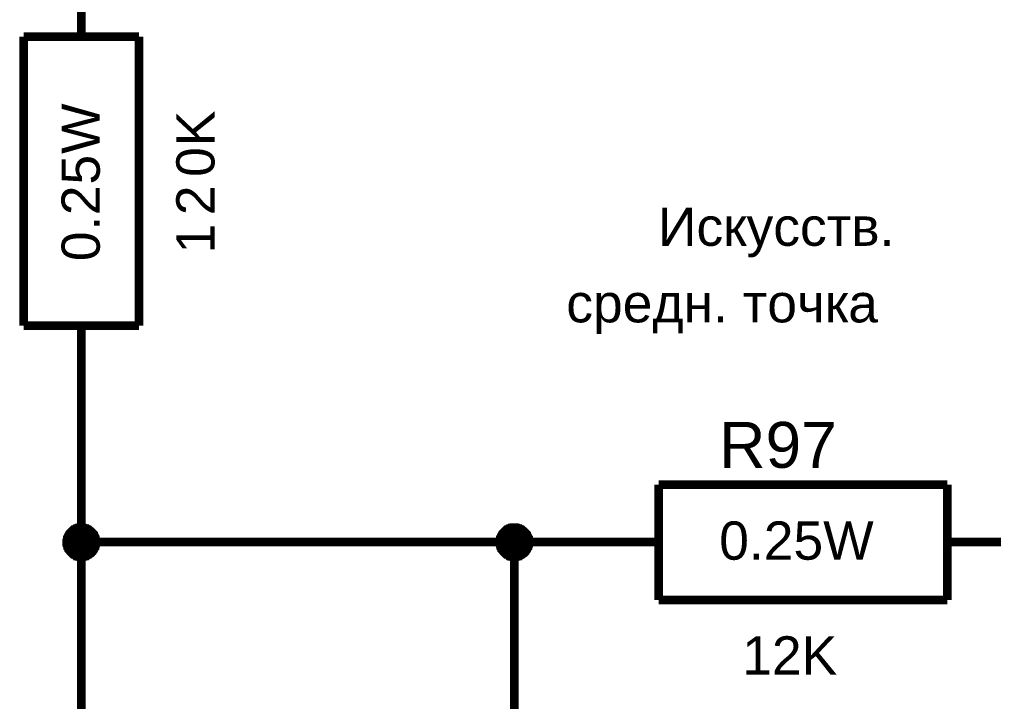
# Model space of a CAD drawing. Header units: millimetres. Extents: x -2024 to 917, y -725 to 13.
# Drawn here: x 332.5 to 366.23, y -271.8 to -248.2 of the extents above; entities that cross this region are included whole.
import ezdxf

# ---------------------------------------------------------------- set-up
doc = ezdxf.new("R2010")
doc.units = ezdxf.units.MM
doc.layers.add('Sheet', color=255, linetype='Continuous')
doc.styles.get("Standard").update_dxf_attribs({"font": 'arial.ttf'})

msp = doc.modelspace()

# ---------------------------------------------------------------- linework, layer by layer
at = {"layer": 'Sheet'}
for points, const_width in [([(334.637, -248.796), (334.637, -246.295)], 0.3), ([(332.651, -248.796), (336.639, -248.796)], 0.3), ([(332.651, -258.797), (332.651, -248.796)], 0.3), ([(336.639, -258.797), (336.639, -248.796)], 0.3), ([(332.651, -258.797), (336.639, -258.797)], 0.3), ([(334.637, -258.797), (334.637, -261.298)], 0.3), ([(334.637, -271.283), (334.637, -266.282), (334.637, -261.298)], 0.3), ([(354.63, -264.295), (354.63, -268.285)], 0.3), ([(354.63, -264.295), (364.627, -264.295)], 0.3), ([(364.627, -264.295), (364.627, -268.285)], 0.3), ([(334.14, -266.282), (334.14, -266.265), (334.14, -266.232), (334.14, -266.216), (334.157, -266.182), (334.157, -266.166), (334.157, -266.133), (334.173, -266.116), (334.173, -266.1), (334.19, -266.066), (334.206, -266.05), (334.206, -266.033), (334.223, -266), (334.24, -265.984), (334.256, -265.967), (334.273, -265.951), (334.289, -265.934), (334.306, -265.917), (334.322, -265.901), (334.339, -265.884), (334.355, -265.868), (334.372, -265.851), (334.405, -265.851), (334.422, -265.835), (334.438, -265.818), (334.471, -265.818), (334.488, -265.802), (334.504, -265.802), (334.537, -265.802), (334.554, -265.785), (334.587, -265.785), (334.604, -265.785), (334.637, -265.785)], 0.3), ([(334.14, -266.282), (334.14, -266.265), (334.14, -266.232), (334.14, -266.216), (334.157, -266.182), (334.157, -266.166), (334.157, -266.133), (334.173, -266.116), (334.173, -266.1), (334.19, -266.066), (334.206, -266.05), (334.206, -266.033), (334.223, -266), (334.24, -265.984), (334.256, -265.967), (334.273, -265.951), (334.289, -265.934), (334.306, -265.917), (334.322, -265.901), (334.339, -265.884), (334.355, -265.868), (334.372, -265.851), (334.405, -265.851), (334.422, -265.835), (334.438, -265.818), (334.471, -265.818), (334.488, -265.802), (334.504, -265.802), (334.537, -265.802), (334.554, -265.785), (334.587, -265.785), (334.604, -265.785), (334.637, -265.785)], 0.3), ([(334.14, -266.282), (334.14, -266.265), (334.14, -266.232), (334.14, -266.216), (334.157, -266.182), (334.157, -266.166), (334.157, -266.133), (334.173, -266.116), (334.173, -266.1), (334.19, -266.066), (334.206, -266.05), (334.206, -266.033), (334.223, -266), (334.24, -265.984), (334.256, -265.967), (334.273, -265.951), (334.289, -265.934), (334.306, -265.917), (334.322, -265.901), (334.339, -265.884), (334.355, -265.868), (334.372, -265.851), (334.405, -265.851), (334.422, -265.835), (334.438, -265.818), (334.471, -265.818), (334.488, -265.802), (334.504, -265.802), (334.537, -265.802), (334.554, -265.785), (334.587, -265.785), (334.604, -265.785), (334.637, -265.785)], 0.3), ([(334.14, -266.282), (334.14, -266.265), (334.14, -266.232), (334.14, -266.216), (334.157, -266.182), (334.157, -266.166), (334.157, -266.133), (334.173, -266.116), (334.173, -266.1), (334.19, -266.066), (334.206, -266.05), (334.206, -266.033), (334.223, -266), (334.24, -265.984), (334.256, -265.967), (334.273, -265.951), (334.289, -265.934), (334.306, -265.917), (334.322, -265.901), (334.339, -265.884), (334.355, -265.868), (334.372, -265.851), (334.405, -265.851), (334.422, -265.835), (334.438, -265.818), (334.471, -265.818), (334.488, -265.802), (334.504, -265.802), (334.537, -265.802), (334.554, -265.785), (334.587, -265.785), (334.604, -265.785), (334.637, -265.785)], 0.3), ([(334.14, -266.282), (334.14, -266.265), (334.14, -266.232), (334.14, -266.216), (334.157, -266.182), (334.157, -266.166), (334.157, -266.133), (334.173, -266.116), (334.173, -266.1), (334.19, -266.066), (334.206, -266.05), (334.206, -266.033), (334.223, -266), (334.24, -265.984), (334.256, -265.967), (334.273, -265.951), (334.289, -265.934), (334.306, -265.917), (334.322, -265.901), (334.339, -265.884), (334.355, -265.868), (334.372, -265.851), (334.405, -265.851), (334.422, -265.835), (334.438, -265.818), (334.471, -265.818), (334.488, -265.802), (334.504, -265.802), (334.537, -265.802), (334.554, -265.785), (334.587, -265.785), (334.604, -265.785), (334.637, -265.785)], 0.0991), ([(334.14, -266.282), (334.14, -266.265), (334.14, -266.232), (334.14, -266.216), (334.157, -266.182), (334.157, -266.166), (334.157, -266.133), (334.173, -266.116), (334.173, -266.1), (334.19, -266.066), (334.206, -266.05), (334.206, -266.033), (334.223, -266), (334.24, -265.984), (334.256, -265.967), (334.273, -265.951), (334.289, -265.934), (334.306, -265.917), (334.322, -265.901), (334.339, -265.884), (334.355, -265.868), (334.372, -265.851), (334.405, -265.851), (334.422, -265.835), (334.438, -265.818), (334.471, -265.818), (334.488, -265.802), (334.504, -265.802), (334.537, -265.802), (334.554, -265.785), (334.587, -265.785), (334.604, -265.785), (334.637, -265.785)], 0.0991), ([(334.14, -266.282), (334.14, -266.265), (334.14, -266.232), (334.14, -266.216), (334.157, -266.182), (334.157, -266.166), (334.157, -266.133), (334.173, -266.116), (334.173, -266.1), (334.19, -266.066), (334.206, -266.05), (334.206, -266.033), (334.223, -266), (334.24, -265.984), (334.256, -265.967), (334.273, -265.951), (334.289, -265.934), (334.306, -265.917), (334.322, -265.901), (334.339, -265.884), (334.355, -265.868), (334.372, -265.851), (334.405, -265.851), (334.422, -265.835), (334.438, -265.818), (334.471, -265.818), (334.488, -265.802), (334.504, -265.802), (334.537, -265.802), (334.554, -265.785), (334.587, -265.785), (334.604, -265.785), (334.637, -265.785)], 0.0991), ([(334.14, -266.282), (334.14, -266.265), (334.14, -266.232), (334.14, -266.216), (334.157, -266.182), (334.157, -266.166), (334.157, -266.133), (334.173, -266.116), (334.173, -266.1), (334.19, -266.066), (334.206, -266.05), (334.206, -266.033), (334.223, -266), (334.24, -265.984), (334.256, -265.967), (334.273, -265.951), (334.289, -265.934), (334.306, -265.917), (334.322, -265.901), (334.339, -265.884), (334.355, -265.868), (334.372, -265.851), (334.405, -265.851), (334.422, -265.835), (334.438, -265.818), (334.471, -265.818), (334.488, -265.802), (334.504, -265.802), (334.537, -265.802), (334.554, -265.785), (334.587, -265.785), (334.604, -265.785), (334.637, -265.785)], 0.0991), ([(334.637, -265.785), (334.637, -265.785)], 0.3), ([(334.637, -265.785), (334.67, -265.785), (334.686, -265.785), (334.72, -265.785), (334.736, -265.802), (334.769, -265.802), (334.786, -265.802), (334.819, -265.818), (334.835, -265.818), (334.852, -265.835), (334.885, -265.851), (334.902, -265.851), (334.918, -265.868), (334.935, -265.884), (334.968, -265.901), (334.984, -265.917), (335.001, -265.934), (335.017, -265.951), (335.034, -265.967), (335.051, -265.984), (335.067, -266), (335.067, -266.033), (335.084, -266.05), (335.1, -266.066), (335.117, -266.1), (335.117, -266.116), (335.133, -266.133), (335.133, -266.166), (335.133, -266.182), (335.15, -266.216), (335.15, -266.232), (335.15, -266.265), (335.15, -266.282)], 0.3), ([(334.637, -265.785), (334.637, -265.785)], 0.3), ([(334.637, -265.785), (334.67, -265.785), (334.686, -265.785), (334.72, -265.785), (334.736, -265.802), (334.769, -265.802), (334.786, -265.802), (334.819, -265.818), (334.835, -265.818), (334.852, -265.835), (334.885, -265.851), (334.902, -265.851), (334.918, -265.868), (334.935, -265.884), (334.968, -265.901), (334.984, -265.917), (335.001, -265.934), (335.017, -265.951), (335.034, -265.967), (335.051, -265.984), (335.067, -266), (335.067, -266.033), (335.084, -266.05), (335.1, -266.066), (335.117, -266.1), (335.117, -266.116), (335.133, -266.133), (335.133, -266.166), (335.133, -266.182), (335.15, -266.216), (335.15, -266.232), (335.15, -266.265), (335.15, -266.282)], 0.3), ([(334.637, -265.785), (334.637, -265.785)], 0.3), ([(334.637, -265.785), (334.67, -265.785), (334.686, -265.785), (334.72, -265.785), (334.736, -265.802), (334.769, -265.802), (334.786, -265.802), (334.819, -265.818), (334.835, -265.818), (334.852, -265.835), (334.885, -265.851), (334.902, -265.851), (334.918, -265.868), (334.935, -265.884), (334.968, -265.901), (334.984, -265.917), (335.001, -265.934), (335.017, -265.951), (335.034, -265.967), (335.051, -265.984), (335.067, -266), (335.067, -266.033), (335.084, -266.05), (335.1, -266.066), (335.117, -266.1), (335.117, -266.116), (335.133, -266.133), (335.133, -266.166), (335.133, -266.182), (335.15, -266.216), (335.15, -266.232), (335.15, -266.265), (335.15, -266.282)], 0.3), ([(334.637, -265.785), (334.637, -265.785)], 0.3), ([(334.637, -265.785), (334.67, -265.785), (334.686, -265.785), (334.72, -265.785), (334.736, -265.802), (334.769, -265.802), (334.786, -265.802), (334.819, -265.818), (334.835, -265.818), (334.852, -265.835), (334.885, -265.851), (334.902, -265.851), (334.918, -265.868), (334.935, -265.884), (334.968, -265.901), (334.984, -265.917), (335.001, -265.934), (335.017, -265.951), (335.034, -265.967), (335.051, -265.984), (335.067, -266), (335.067, -266.033), (335.084, -266.05), (335.1, -266.066), (335.117, -266.1), (335.117, -266.116), (335.133, -266.133), (335.133, -266.166), (335.133, -266.182), (335.15, -266.216), (335.15, -266.232), (335.15, -266.265), (335.15, -266.282)], 0.3), ([(334.637, -265.785), (334.637, -265.785)], 0.0991), ([(334.637, -265.785), (334.67, -265.785), (334.686, -265.785), (334.72, -265.785), (334.736, -265.802), (334.769, -265.802), (334.786, -265.802), (334.819, -265.818), (334.835, -265.818), (334.852, -265.835), (334.885, -265.851), (334.902, -265.851), (334.918, -265.868), (334.935, -265.884), (334.968, -265.901), (334.984, -265.917), (335.001, -265.934), (335.017, -265.951), (335.034, -265.967), (335.051, -265.984), (335.067, -266), (335.067, -266.033), (335.084, -266.05), (335.1, -266.066), (335.117, -266.1), (335.117, -266.116), (335.133, -266.133), (335.133, -266.166), (335.133, -266.182), (335.15, -266.216), (335.15, -266.232), (335.15, -266.265), (335.15, -266.282)], 0.0991), ([(334.637, -265.785), (334.637, -265.785)], 0.0991), ([(334.637, -265.785), (334.67, -265.785), (334.686, -265.785), (334.72, -265.785), (334.736, -265.802), (334.769, -265.802), (334.786, -265.802), (334.819, -265.818), (334.835, -265.818), (334.852, -265.835), (334.885, -265.851), (334.902, -265.851), (334.918, -265.868), (334.935, -265.884), (334.968, -265.901), (334.984, -265.917), (335.001, -265.934), (335.017, -265.951), (335.034, -265.967), (335.051, -265.984), (335.067, -266), (335.067, -266.033), (335.084, -266.05), (335.1, -266.066), (335.117, -266.1), (335.117, -266.116), (335.133, -266.133), (335.133, -266.166), (335.133, -266.182), (335.15, -266.216), (335.15, -266.232), (335.15, -266.265), (335.15, -266.282)], 0.0991), ([(334.637, -265.785), (334.637, -265.785)], 0.0991), ([(334.637, -265.785), (334.67, -265.785), (334.686, -265.785), (334.72, -265.785), (334.736, -265.802), (334.769, -265.802), (334.786, -265.802), (334.819, -265.818), (334.835, -265.818), (334.852, -265.835), (334.885, -265.851), (334.902, -265.851), (334.918, -265.868), (334.935, -265.884), (334.968, -265.901), (334.984, -265.917), (335.001, -265.934), (335.017, -265.951), (335.034, -265.967), (335.051, -265.984), (335.067, -266), (335.067, -266.033), (335.084, -266.05), (335.1, -266.066), (335.117, -266.1), (335.117, -266.116), (335.133, -266.133), (335.133, -266.166), (335.133, -266.182), (335.15, -266.216), (335.15, -266.232), (335.15, -266.265), (335.15, -266.282)], 0.0991), ([(334.637, -265.785), (334.637, -265.785)], 0.0991), ([(334.637, -265.785), (334.67, -265.785), (334.686, -265.785), (334.72, -265.785), (334.736, -265.802), (334.769, -265.802), (334.786, -265.802), (334.819, -265.818), (334.835, -265.818), (334.852, -265.835), (334.885, -265.851), (334.902, -265.851), (334.918, -265.868), (334.935, -265.884), (334.968, -265.901), (334.984, -265.917), (335.001, -265.934), (335.017, -265.951), (335.034, -265.967), (335.051, -265.984), (335.067, -266), (335.067, -266.033), (335.084, -266.05), (335.1, -266.066), (335.117, -266.1), (335.117, -266.116), (335.133, -266.133), (335.133, -266.166), (335.133, -266.182), (335.15, -266.216), (335.15, -266.232), (335.15, -266.265), (335.15, -266.282)], 0.0991), ([(349.136, -266.282), (349.136, -266.265), (349.136, -266.232), (349.136, -266.216), (349.152, -266.182), (349.152, -266.166), (349.152, -266.133), (349.169, -266.116), (349.169, -266.1), (349.185, -266.066), (349.202, -266.05), (349.202, -266.033), (349.218, -266), (349.235, -265.984), (349.251, -265.967), (349.268, -265.951), (349.284, -265.934), (349.301, -265.917), (349.318, -265.901), (349.334, -265.884), (349.351, -265.868), (349.367, -265.851), (349.4, -265.851), (349.417, -265.835), (349.433, -265.818), (349.467, -265.818), (349.483, -265.802), (349.5, -265.802), (349.533, -265.802), (349.549, -265.785), (349.582, -265.785), (349.599, -265.785), (349.632, -265.785)], 0.3), ([(349.136, -266.282), (349.136, -266.265), (349.136, -266.232), (349.136, -266.216), (349.152, -266.182), (349.152, -266.166), (349.152, -266.133), (349.169, -266.116), (349.169, -266.1), (349.185, -266.066), (349.202, -266.05), (349.202, -266.033), (349.218, -266), (349.235, -265.984), (349.251, -265.967), (349.268, -265.951), (349.284, -265.934), (349.301, -265.917), (349.318, -265.901), (349.334, -265.884), (349.351, -265.868), (349.367, -265.851), (349.4, -265.851), (349.417, -265.835), (349.433, -265.818), (349.467, -265.818), (349.483, -265.802), (349.5, -265.802), (349.533, -265.802), (349.549, -265.785), (349.582, -265.785), (349.599, -265.785), (349.632, -265.785)], 0.3), ([(349.136, -266.282), (349.136, -266.265), (349.136, -266.232), (349.136, -266.216), (349.152, -266.182), (349.152, -266.166), (349.152, -266.133), (349.169, -266.116), (349.169, -266.1), (349.185, -266.066), (349.202, -266.05), (349.202, -266.033), (349.218, -266), (349.235, -265.984), (349.251, -265.967), (349.268, -265.951), (349.284, -265.934), (349.301, -265.917), (349.318, -265.901), (349.334, -265.884), (349.351, -265.868), (349.367, -265.851), (349.4, -265.851), (349.417, -265.835), (349.433, -265.818), (349.467, -265.818), (349.483, -265.802), (349.5, -265.802), (349.533, -265.802), (349.549, -265.785), (349.582, -265.785), (349.599, -265.785), (349.632, -265.785)], 0.3), ([(349.136, -266.282), (349.136, -266.265), (349.136, -266.232), (349.136, -266.216), (349.152, -266.182), (349.152, -266.166), (349.152, -266.133), (349.169, -266.116), (349.169, -266.1), (349.185, -266.066), (349.202, -266.05), (349.202, -266.033), (349.218, -266), (349.235, -265.984), (349.251, -265.967), (349.268, -265.951), (349.284, -265.934), (349.301, -265.917), (349.318, -265.901), (349.334, -265.884), (349.351, -265.868), (349.367, -265.851), (349.4, -265.851), (349.417, -265.835), (349.433, -265.818), (349.467, -265.818), (349.483, -265.802), (349.5, -265.802), (349.533, -265.802), (349.549, -265.785), (349.582, -265.785), (349.599, -265.785), (349.632, -265.785)], 0.3), ([(349.136, -266.282), (349.136, -266.265), (349.136, -266.232), (349.136, -266.216), (349.152, -266.182), (349.152, -266.166), (349.152, -266.133), (349.169, -266.116), (349.169, -266.1), (349.185, -266.066), (349.202, -266.05), (349.202, -266.033), (349.218, -266), (349.235, -265.984), (349.251, -265.967), (349.268, -265.951), (349.284, -265.934), (349.301, -265.917), (349.318, -265.901), (349.334, -265.884), (349.351, -265.868), (349.367, -265.851), (349.4, -265.851), (349.417, -265.835), (349.433, -265.818), (349.467, -265.818), (349.483, -265.802), (349.5, -265.802), (349.533, -265.802), (349.549, -265.785), (349.582, -265.785), (349.599, -265.785), (349.632, -265.785)], 0.0991), ([(349.136, -266.282), (349.136, -266.265), (349.136, -266.232), (349.136, -266.216), (349.152, -266.182), (349.152, -266.166), (349.152, -266.133), (349.169, -266.116), (349.169, -266.1), (349.185, -266.066), (349.202, -266.05), (349.202, -266.033), (349.218, -266), (349.235, -265.984), (349.251, -265.967), (349.268, -265.951), (349.284, -265.934), (349.301, -265.917), (349.318, -265.901), (349.334, -265.884), (349.351, -265.868), (349.367, -265.851), (349.4, -265.851), (349.417, -265.835), (349.433, -265.818), (349.467, -265.818), (349.483, -265.802), (349.5, -265.802), (349.533, -265.802), (349.549, -265.785), (349.582, -265.785), (349.599, -265.785), (349.632, -265.785)], 0.0991), ([(349.136, -266.282), (349.136, -266.265), (349.136, -266.232), (349.136, -266.216), (349.152, -266.182), (349.152, -266.166), (349.152, -266.133), (349.169, -266.116), (349.169, -266.1), (349.185, -266.066), (349.202, -266.05), (349.202, -266.033), (349.218, -266), (349.235, -265.984), (349.251, -265.967), (349.268, -265.951), (349.284, -265.934), (349.301, -265.917), (349.318, -265.901), (349.334, -265.884), (349.351, -265.868), (349.367, -265.851), (349.4, -265.851), (349.417, -265.835), (349.433, -265.818), (349.467, -265.818), (349.483, -265.802), (349.5, -265.802), (349.533, -265.802), (349.549, -265.785), (349.582, -265.785), (349.599, -265.785), (349.632, -265.785)], 0.0991), ([(349.136, -266.282), (349.136, -266.265), (349.136, -266.232), (349.136, -266.216), (349.152, -266.182), (349.152, -266.166), (349.152, -266.133), (349.169, -266.116), (349.169, -266.1), (349.185, -266.066), (349.202, -266.05), (349.202, -266.033), (349.218, -266), (349.235, -265.984), (349.251, -265.967), (349.268, -265.951), (349.284, -265.934), (349.301, -265.917), (349.318, -265.901), (349.334, -265.884), (349.351, -265.868), (349.367, -265.851), (349.4, -265.851), (349.417, -265.835), (349.433, -265.818), (349.467, -265.818), (349.483, -265.802), (349.5, -265.802), (349.533, -265.802), (349.549, -265.785), (349.582, -265.785), (349.599, -265.785), (349.632, -265.785)], 0.0991), ([(349.632, -265.785), (349.632, -265.785)], 0.3), ([(349.632, -265.785), (349.665, -265.785), (349.682, -265.785), (349.715, -265.785), (349.731, -265.802), (349.764, -265.802), (349.781, -265.802), (349.814, -265.818), (349.831, -265.818), (349.847, -265.835), (349.88, -265.851), (349.897, -265.851), (349.913, -265.868), (349.93, -265.884), (349.963, -265.901), (349.98, -265.917), (349.996, -265.934), (350.013, -265.951), (350.029, -265.967), (350.046, -265.984), (350.062, -266), (350.062, -266.033), (350.079, -266.05), (350.095, -266.066), (350.112, -266.1), (350.112, -266.116), (350.129, -266.133), (350.129, -266.166), (350.129, -266.182), (350.145, -266.216), (350.145, -266.232), (350.145, -266.265), (350.145, -266.282)], 0.3), ([(349.632, -265.785), (349.632, -265.785)], 0.3), ([(349.632, -265.785), (349.665, -265.785), (349.682, -265.785), (349.715, -265.785), (349.731, -265.802), (349.764, -265.802), (349.781, -265.802), (349.814, -265.818), (349.831, -265.818), (349.847, -265.835), (349.88, -265.851), (349.897, -265.851), (349.913, -265.868), (349.93, -265.884), (349.963, -265.901), (349.98, -265.917), (349.996, -265.934), (350.013, -265.951), (350.029, -265.967), (350.046, -265.984), (350.062, -266), (350.062, -266.033), (350.079, -266.05), (350.095, -266.066), (350.112, -266.1), (350.112, -266.116), (350.129, -266.133), (350.129, -266.166), (350.129, -266.182), (350.145, -266.216), (350.145, -266.232), (350.145, -266.265), (350.145, -266.282)], 0.3), ([(349.632, -265.785), (349.632, -265.785)], 0.3), ([(349.632, -265.785), (349.665, -265.785), (349.682, -265.785), (349.715, -265.785), (349.731, -265.802), (349.764, -265.802), (349.781, -265.802), (349.814, -265.818), (349.831, -265.818), (349.847, -265.835), (349.88, -265.851), (349.897, -265.851), (349.913, -265.868), (349.93, -265.884), (349.963, -265.901), (349.98, -265.917), (349.996, -265.934), (350.013, -265.951), (350.029, -265.967), (350.046, -265.984), (350.062, -266), (350.062, -266.033), (350.079, -266.05), (350.095, -266.066), (350.112, -266.1), (350.112, -266.116), (350.129, -266.133), (350.129, -266.166), (350.129, -266.182), (350.145, -266.216), (350.145, -266.232), (350.145, -266.265), (350.145, -266.282)], 0.3), ([(349.632, -265.785), (349.632, -265.785)], 0.3), ([(349.632, -265.785), (349.665, -265.785), (349.682, -265.785), (349.715, -265.785), (349.731, -265.802), (349.764, -265.802), (349.781, -265.802), (349.814, -265.818), (349.831, -265.818), (349.847, -265.835), (349.88, -265.851), (349.897, -265.851), (349.913, -265.868), (349.93, -265.884), (349.963, -265.901), (349.98, -265.917), (349.996, -265.934), (350.013, -265.951), (350.029, -265.967), (350.046, -265.984), (350.062, -266), (350.062, -266.033), (350.079, -266.05), (350.095, -266.066), (350.112, -266.1), (350.112, -266.116), (350.129, -266.133), (350.129, -266.166), (350.129, -266.182), (350.145, -266.216), (350.145, -266.232), (350.145, -266.265), (350.145, -266.282)], 0.3), ([(349.632, -265.785), (349.632, -265.785)], 0.0991), ([(349.632, -265.785), (349.665, -265.785), (349.682, -265.785), (349.715, -265.785), (349.731, -265.802), (349.764, -265.802), (349.781, -265.802), (349.814, -265.818), (349.831, -265.818), (349.847, -265.835), (349.88, -265.851), (349.897, -265.851), (349.913, -265.868), (349.93, -265.884), (349.963, -265.901), (349.98, -265.917), (349.996, -265.934), (350.013, -265.951), (350.029, -265.967), (350.046, -265.984), (350.062, -266), (350.062, -266.033), (350.079, -266.05), (350.095, -266.066), (350.112, -266.1), (350.112, -266.116), (350.129, -266.133), (350.129, -266.166), (350.129, -266.182), (350.145, -266.216), (350.145, -266.232), (350.145, -266.265), (350.145, -266.282)], 0.0991), ([(349.632, -265.785), (349.632, -265.785)], 0.0991), ([(349.632, -265.785), (349.665, -265.785), (349.682, -265.785), (349.715, -265.785), (349.731, -265.802), (349.764, -265.802), (349.781, -265.802), (349.814, -265.818), (349.831, -265.818), (349.847, -265.835), (349.88, -265.851), (349.897, -265.851), (349.913, -265.868), (349.93, -265.884), (349.963, -265.901), (349.98, -265.917), (349.996, -265.934), (350.013, -265.951), (350.029, -265.967), (350.046, -265.984), (350.062, -266), (350.062, -266.033), (350.079, -266.05), (350.095, -266.066), (350.112, -266.1), (350.112, -266.116), (350.129, -266.133), (350.129, -266.166), (350.129, -266.182), (350.145, -266.216), (350.145, -266.232), (350.145, -266.265), (350.145, -266.282)], 0.0991), ([(349.632, -265.785), (349.632, -265.785)], 0.0991), ([(349.632, -265.785), (349.665, -265.785), (349.682, -265.785), (349.715, -265.785), (349.731, -265.802), (349.764, -265.802), (349.781, -265.802), (349.814, -265.818), (349.831, -265.818), (349.847, -265.835), (349.88, -265.851), (349.897, -265.851), (349.913, -265.868), (349.93, -265.884), (349.963, -265.901), (349.98, -265.917), (349.996, -265.934), (350.013, -265.951), (350.029, -265.967), (350.046, -265.984), (350.062, -266), (350.062, -266.033), (350.079, -266.05), (350.095, -266.066), (350.112, -266.1), (350.112, -266.116), (350.129, -266.133), (350.129, -266.166), (350.129, -266.182), (350.145, -266.216), (350.145, -266.232), (350.145, -266.265), (350.145, -266.282)], 0.0991), ([(349.632, -265.785), (349.632, -265.785)], 0.0991), ([(349.632, -265.785), (349.665, -265.785), (349.682, -265.785), (349.715, -265.785), (349.731, -265.802), (349.764, -265.802), (349.781, -265.802), (349.814, -265.818), (349.831, -265.818), (349.847, -265.835), (349.88, -265.851), (349.897, -265.851), (349.913, -265.868), (349.93, -265.884), (349.963, -265.901), (349.98, -265.917), (349.996, -265.934), (350.013, -265.951), (350.029, -265.967), (350.046, -265.984), (350.062, -266), (350.062, -266.033), (350.079, -266.05), (350.095, -266.066), (350.112, -266.1), (350.112, -266.116), (350.129, -266.133), (350.129, -266.166), (350.129, -266.182), (350.145, -266.216), (350.145, -266.232), (350.145, -266.265), (350.145, -266.282)], 0.0991), ([(334.637, -266.795), (334.604, -266.795), (334.587, -266.795), (334.554, -266.795), (334.537, -266.779), (334.504, -266.779), (334.488, -266.779), (334.471, -266.762), (334.438, -266.762), (334.422, -266.745), (334.405, -266.729), (334.372, -266.712), (334.355, -266.712), (334.339, -266.696), (334.322, -266.679), (334.306, -266.663), (334.289, -266.646), (334.273, -266.629), (334.256, -266.613), (334.24, -266.58), (334.223, -266.563), (334.206, -266.547), (334.206, -266.53), (334.19, -266.497), (334.173, -266.48), (334.173, -266.464), (334.157, -266.431), (334.157, -266.414), (334.157, -266.381), (334.14, -266.365), (334.14, -266.331), (334.14, -266.315), (334.14, -266.282)], 0.3), ([(334.14, -266.282), (334.14, -266.282)], 0.3), ([(334.637, -266.795), (334.604, -266.795), (334.587, -266.795), (334.554, -266.795), (334.537, -266.779), (334.504, -266.779), (334.488, -266.779), (334.471, -266.762), (334.438, -266.762), (334.422, -266.745), (334.405, -266.729), (334.372, -266.712), (334.355, -266.712), (334.339, -266.696), (334.322, -266.679), (334.306, -266.663), (334.289, -266.646), (334.273, -266.629), (334.256, -266.613), (334.24, -266.58), (334.223, -266.563), (334.206, -266.547), (334.206, -266.53), (334.19, -266.497), (334.173, -266.48), (334.173, -266.464), (334.157, -266.431), (334.157, -266.414), (334.157, -266.381), (334.14, -266.365), (334.14, -266.331), (334.14, -266.315), (334.14, -266.282)], 0.3), ([(334.14, -266.282), (334.14, -266.282)], 0.3), ([(334.637, -266.795), (334.604, -266.795), (334.587, -266.795), (334.554, -266.795), (334.537, -266.779), (334.504, -266.779), (334.488, -266.779), (334.471, -266.762), (334.438, -266.762), (334.422, -266.745), (334.405, -266.729), (334.372, -266.712), (334.355, -266.712), (334.339, -266.696), (334.322, -266.679), (334.306, -266.663), (334.289, -266.646), (334.273, -266.629), (334.256, -266.613), (334.24, -266.58), (334.223, -266.563), (334.206, -266.547), (334.206, -266.53), (334.19, -266.497), (334.173, -266.48), (334.173, -266.464), (334.157, -266.431), (334.157, -266.414), (334.157, -266.381), (334.14, -266.365), (334.14, -266.331), (334.14, -266.315), (334.14, -266.282)], 0.3), ([(334.14, -266.282), (334.14, -266.282)], 0.3), ([(334.637, -266.795), (334.604, -266.795), (334.587, -266.795), (334.554, -266.795), (334.537, -266.779), (334.504, -266.779), (334.488, -266.779), (334.471, -266.762), (334.438, -266.762), (334.422, -266.745), (334.405, -266.729), (334.372, -266.712), (334.355, -266.712), (334.339, -266.696), (334.322, -266.679), (334.306, -266.663), (334.289, -266.646), (334.273, -266.629), (334.256, -266.613), (334.24, -266.58), (334.223, -266.563), (334.206, -266.547), (334.206, -266.53), (334.19, -266.497), (334.173, -266.48), (334.173, -266.464), (334.157, -266.431), (334.157, -266.414), (334.157, -266.381), (334.14, -266.365), (334.14, -266.331), (334.14, -266.315), (334.14, -266.282)], 0.3), ([(334.14, -266.282), (334.14, -266.282)], 0.3), ([(334.637, -266.795), (334.604, -266.795), (334.587, -266.795), (334.554, -266.795), (334.537, -266.779), (334.504, -266.779), (334.488, -266.779), (334.471, -266.762), (334.438, -266.762), (334.422, -266.745), (334.405, -266.729), (334.372, -266.712), (334.355, -266.712), (334.339, -266.696), (334.322, -266.679), (334.306, -266.663), (334.289, -266.646), (334.273, -266.629), (334.256, -266.613), (334.24, -266.58), (334.223, -266.563), (334.206, -266.547), (334.206, -266.53), (334.19, -266.497), (334.173, -266.48), (334.173, -266.464), (334.157, -266.431), (334.157, -266.414), (334.157, -266.381), (334.14, -266.365), (334.14, -266.331), (334.14, -266.315), (334.14, -266.282)], 0.0991), ([(334.14, -266.282), (334.14, -266.282)], 0.0991), ([(334.637, -266.795), (334.604, -266.795), (334.587, -266.795), (334.554, -266.795), (334.537, -266.779), (334.504, -266.779), (334.488, -266.779), (334.471, -266.762), (334.438, -266.762), (334.422, -266.745), (334.405, -266.729), (334.372, -266.712), (334.355, -266.712), (334.339, -266.696), (334.322, -266.679), (334.306, -266.663), (334.289, -266.646), (334.273, -266.629), (334.256, -266.613), (334.24, -266.58), (334.223, -266.563), (334.206, -266.547), (334.206, -266.53), (334.19, -266.497), (334.173, -266.48), (334.173, -266.464), (334.157, -266.431), (334.157, -266.414), (334.157, -266.381), (334.14, -266.365), (334.14, -266.331), (334.14, -266.315), (334.14, -266.282)], 0.0991), ([(334.14, -266.282), (334.14, -266.282)], 0.0991), ([(334.637, -266.795), (334.604, -266.795), (334.587, -266.795), (334.554, -266.795), (334.537, -266.779), (334.504, -266.779), (334.488, -266.779), (334.471, -266.762), (334.438, -266.762), (334.422, -266.745), (334.405, -266.729), (334.372, -266.712), (334.355, -266.712), (334.339, -266.696), (334.322, -266.679), (334.306, -266.663), (334.289, -266.646), (334.273, -266.629), (334.256, -266.613), (334.24, -266.58), (334.223, -266.563), (334.206, -266.547), (334.206, -266.53), (334.19, -266.497), (334.173, -266.48), (334.173, -266.464), (334.157, -266.431), (334.157, -266.414), (334.157, -266.381), (334.14, -266.365), (334.14, -266.331), (334.14, -266.315), (334.14, -266.282)], 0.0991), ([(334.14, -266.282), (334.14, -266.282)], 0.0991), ([(334.637, -266.795), (334.604, -266.795), (334.587, -266.795), (334.554, -266.795), (334.537, -266.779), (334.504, -266.779), (334.488, -266.779), (334.471, -266.762), (334.438, -266.762), (334.422, -266.745), (334.405, -266.729), (334.372, -266.712), (334.355, -266.712), (334.339, -266.696), (334.322, -266.679), (334.306, -266.663), (334.289, -266.646), (334.273, -266.629), (334.256, -266.613), (334.24, -266.58), (334.223, -266.563), (334.206, -266.547), (334.206, -266.53), (334.19, -266.497), (334.173, -266.48), (334.173, -266.464), (334.157, -266.431), (334.157, -266.414), (334.157, -266.381), (334.14, -266.365), (334.14, -266.331), (334.14, -266.315), (334.14, -266.282)], 0.0991), ([(334.14, -266.282), (334.14, -266.282)], 0.0991), ([(335.15, -266.282), (335.15, -266.315), (335.15, -266.331), (335.15, -266.365), (335.133, -266.381), (335.133, -266.414), (335.133, -266.431), (335.117, -266.464), (335.117, -266.48), (335.1, -266.497), (335.084, -266.53), (335.067, -266.547), (335.067, -266.563), (335.051, -266.58), (335.034, -266.613), (335.017, -266.629), (335.001, -266.646), (334.984, -266.663), (334.968, -266.679), (334.935, -266.696), (334.918, -266.712), (334.902, -266.712), (334.885, -266.729), (334.852, -266.745), (334.835, -266.762), (334.819, -266.762), (334.786, -266.779), (334.769, -266.779), (334.736, -266.779), (334.72, -266.795), (334.686, -266.795), (334.67, -266.795), (334.637, -266.795)], 0.3), ([(334.637, -266.282), (349.632, -266.282), (349.632, -275.041)], 0.3), ([(335.15, -266.282), (335.15, -266.315), (335.15, -266.331), (335.15, -266.365), (335.133, -266.381), (335.133, -266.414), (335.133, -266.431), (335.117, -266.464), (335.117, -266.48), (335.1, -266.497), (335.084, -266.53), (335.067, -266.547), (335.067, -266.563), (335.051, -266.58), (335.034, -266.613), (335.017, -266.629), (335.001, -266.646), (334.984, -266.663), (334.968, -266.679), (334.935, -266.696), (334.918, -266.712), (334.902, -266.712), (334.885, -266.729), (334.852, -266.745), (334.835, -266.762), (334.819, -266.762), (334.786, -266.779), (334.769, -266.779), (334.736, -266.779), (334.72, -266.795), (334.686, -266.795), (334.67, -266.795), (334.637, -266.795)], 0.3), ([(335.15, -266.282), (335.15, -266.315), (335.15, -266.331), (335.15, -266.365), (335.133, -266.381), (335.133, -266.414), (335.133, -266.431), (335.117, -266.464), (335.117, -266.48), (335.1, -266.497), (335.084, -266.53), (335.067, -266.547), (335.067, -266.563), (335.051, -266.58), (335.034, -266.613), (335.017, -266.629), (335.001, -266.646), (334.984, -266.663), (334.968, -266.679), (334.935, -266.696), (334.918, -266.712), (334.902, -266.712), (334.885, -266.729), (334.852, -266.745), (334.835, -266.762), (334.819, -266.762), (334.786, -266.779), (334.769, -266.779), (334.736, -266.779), (334.72, -266.795), (334.686, -266.795), (334.67, -266.795), (334.637, -266.795)], 0.3), ([(335.15, -266.282), (335.15, -266.315), (335.15, -266.331), (335.15, -266.365), (335.133, -266.381), (335.133, -266.414), (335.133, -266.431), (335.117, -266.464), (335.117, -266.48), (335.1, -266.497), (335.084, -266.53), (335.067, -266.547), (335.067, -266.563), (335.051, -266.58), (335.034, -266.613), (335.017, -266.629), (335.001, -266.646), (334.984, -266.663), (334.968, -266.679), (334.935, -266.696), (334.918, -266.712), (334.902, -266.712), (334.885, -266.729), (334.852, -266.745), (334.835, -266.762), (334.819, -266.762), (334.786, -266.779), (334.769, -266.779), (334.736, -266.779), (334.72, -266.795), (334.686, -266.795), (334.67, -266.795), (334.637, -266.795)], 0.3), ([(335.15, -266.282), (335.15, -266.315), (335.15, -266.331), (335.15, -266.365), (335.133, -266.381), (335.133, -266.414), (335.133, -266.431), (335.117, -266.464), (335.117, -266.48), (335.1, -266.497), (335.084, -266.53), (335.067, -266.547), (335.067, -266.563), (335.051, -266.58), (335.034, -266.613), (335.017, -266.629), (335.001, -266.646), (334.984, -266.663), (334.968, -266.679), (334.935, -266.696), (334.918, -266.712), (334.902, -266.712), (334.885, -266.729), (334.852, -266.745), (334.835, -266.762), (334.819, -266.762), (334.786, -266.779), (334.769, -266.779), (334.736, -266.779), (334.72, -266.795), (334.686, -266.795), (334.67, -266.795), (334.637, -266.795)], 0.0991), ([(335.15, -266.282), (335.15, -266.315), (335.15, -266.331), (335.15, -266.365), (335.133, -266.381), (335.133, -266.414), (335.133, -266.431), (335.117, -266.464), (335.117, -266.48), (335.1, -266.497), (335.084, -266.53), (335.067, -266.547), (335.067, -266.563), (335.051, -266.58), (335.034, -266.613), (335.017, -266.629), (335.001, -266.646), (334.984, -266.663), (334.968, -266.679), (334.935, -266.696), (334.918, -266.712), (334.902, -266.712), (334.885, -266.729), (334.852, -266.745), (334.835, -266.762), (334.819, -266.762), (334.786, -266.779), (334.769, -266.779), (334.736, -266.779), (334.72, -266.795), (334.686, -266.795), (334.67, -266.795), (334.637, -266.795)], 0.0991), ([(335.15, -266.282), (335.15, -266.315), (335.15, -266.331), (335.15, -266.365), (335.133, -266.381), (335.133, -266.414), (335.133, -266.431), (335.117, -266.464), (335.117, -266.48), (335.1, -266.497), (335.084, -266.53), (335.067, -266.547), (335.067, -266.563), (335.051, -266.58), (335.034, -266.613), (335.017, -266.629), (335.001, -266.646), (334.984, -266.663), (334.968, -266.679), (334.935, -266.696), (334.918, -266.712), (334.902, -266.712), (334.885, -266.729), (334.852, -266.745), (334.835, -266.762), (334.819, -266.762), (334.786, -266.779), (334.769, -266.779), (334.736, -266.779), (334.72, -266.795), (334.686, -266.795), (334.67, -266.795), (334.637, -266.795)], 0.0991), ([(335.15, -266.282), (335.15, -266.315), (335.15, -266.331), (335.15, -266.365), (335.133, -266.381), (335.133, -266.414), (335.133, -266.431), (335.117, -266.464), (335.117, -266.48), (335.1, -266.497), (335.084, -266.53), (335.067, -266.547), (335.067, -266.563), (335.051, -266.58), (335.034, -266.613), (335.017, -266.629), (335.001, -266.646), (334.984, -266.663), (334.968, -266.679), (334.935, -266.696), (334.918, -266.712), (334.902, -266.712), (334.885, -266.729), (334.852, -266.745), (334.835, -266.762), (334.819, -266.762), (334.786, -266.779), (334.769, -266.779), (334.736, -266.779), (334.72, -266.795), (334.686, -266.795), (334.67, -266.795), (334.637, -266.795)], 0.0991), ([(335.15, -266.282), (335.15, -266.282), (335.15, -266.282), (335.15, -266.282), (335.15, -266.282), (335.15, -266.282), (335.15, -266.282), (335.15, -266.282), (335.15, -266.282), (335.15, -266.282), (335.15, -266.282), (335.15, -266.282), (335.15, -266.282), (335.15, -266.282), (335.15, -266.282), (335.15, -266.282), (335.15, -266.282), (335.15, -266.282), (335.15, -266.282), (335.15, -266.282), (335.15, -266.282), (335.15, -266.282), (335.15, -266.282), (335.15, -266.282), (335.15, -266.282), (335.15, -266.282), (335.15, -266.282), (335.15, -266.282), (335.15, -266.282), (335.15, -266.282), (335.15, -266.282), (335.15, -266.282), (335.15, -266.282)], 0.3), ([(335.15, -266.282), (335.15, -266.282)], 0.3), ([(335.15, -266.282), (335.15, -266.282), (335.15, -266.282), (335.15, -266.282), (335.15, -266.282), (335.15, -266.282), (335.15, -266.282), (335.15, -266.282), (335.15, -266.282), (335.15, -266.282), (335.15, -266.282), (335.15, -266.282), (335.15, -266.282), (335.15, -266.282), (335.15, -266.282), (335.15, -266.282), (335.15, -266.282), (335.15, -266.282), (335.15, -266.282), (335.15, -266.282), (335.15, -266.282), (335.15, -266.282), (335.15, -266.282), (335.15, -266.282), (335.15, -266.282), (335.15, -266.282), (335.15, -266.282), (335.15, -266.282), (335.15, -266.282), (335.15, -266.282), (335.15, -266.282), (335.15, -266.282), (335.15, -266.282)], 0.3), ([(335.15, -266.282), (335.15, -266.282)], 0.3), ([(335.15, -266.282), (335.15, -266.282), (335.15, -266.282), (335.15, -266.282), (335.15, -266.282), (335.15, -266.282), (335.15, -266.282), (335.15, -266.282), (335.15, -266.282), (335.15, -266.282), (335.15, -266.282), (335.15, -266.282), (335.15, -266.282), (335.15, -266.282), (335.15, -266.282), (335.15, -266.282), (335.15, -266.282), (335.15, -266.282), (335.15, -266.282), (335.15, -266.282), (335.15, -266.282), (335.15, -266.282), (335.15, -266.282), (335.15, -266.282), (335.15, -266.282), (335.15, -266.282), (335.15, -266.282), (335.15, -266.282), (335.15, -266.282), (335.15, -266.282), (335.15, -266.282), (335.15, -266.282), (335.15, -266.282)], 0.3), ([(335.15, -266.282), (335.15, -266.282)], 0.3), ([(335.15, -266.282), (335.15, -266.282), (335.15, -266.282), (335.15, -266.282), (335.15, -266.282), (335.15, -266.282), (335.15, -266.282), (335.15, -266.282), (335.15, -266.282), (335.15, -266.282), (335.15, -266.282), (335.15, -266.282), (335.15, -266.282), (335.15, -266.282), (335.15, -266.282), (335.15, -266.282), (335.15, -266.282), (335.15, -266.282), (335.15, -266.282), (335.15, -266.282), (335.15, -266.282), (335.15, -266.282), (335.15, -266.282), (335.15, -266.282), (335.15, -266.282), (335.15, -266.282), (335.15, -266.282), (335.15, -266.282), (335.15, -266.282), (335.15, -266.282), (335.15, -266.282), (335.15, -266.282), (335.15, -266.282)], 0.3), ([(335.15, -266.282), (335.15, -266.282)], 0.3), ([(335.15, -266.282), (335.15, -266.282), (335.15, -266.282), (335.15, -266.282), (335.15, -266.282), (335.15, -266.282), (335.15, -266.282), (335.15, -266.282), (335.15, -266.282), (335.15, -266.282), (335.15, -266.282), (335.15, -266.282), (335.15, -266.282), (335.15, -266.282), (335.15, -266.282), (335.15, -266.282), (335.15, -266.282), (335.15, -266.282), (335.15, -266.282), (335.15, -266.282), (335.15, -266.282), (335.15, -266.282), (335.15, -266.282), (335.15, -266.282), (335.15, -266.282), (335.15, -266.282), (335.15, -266.282), (335.15, -266.282), (335.15, -266.282), (335.15, -266.282), (335.15, -266.282), (335.15, -266.282), (335.15, -266.282)], 0.0991), ([(335.15, -266.282), (335.15, -266.282)], 0.0991), ([(335.15, -266.282), (335.15, -266.282), (335.15, -266.282), (335.15, -266.282), (335.15, -266.282), (335.15, -266.282), (335.15, -266.282), (335.15, -266.282), (335.15, -266.282), (335.15, -266.282), (335.15, -266.282), (335.15, -266.282), (335.15, -266.282), (335.15, -266.282), (335.15, -266.282), (335.15, -266.282), (335.15, -266.282), (335.15, -266.282), (335.15, -266.282), (335.15, -266.282), (335.15, -266.282), (335.15, -266.282), (335.15, -266.282), (335.15, -266.282), (335.15, -266.282), (335.15, -266.282), (335.15, -266.282), (335.15, -266.282), (335.15, -266.282), (335.15, -266.282), (335.15, -266.282), (335.15, -266.282), (335.15, -266.282)], 0.0991), ([(335.15, -266.282), (335.15, -266.282)], 0.0991), ([(335.15, -266.282), (335.15, -266.282), (335.15, -266.282), (335.15, -266.282), (335.15, -266.282), (335.15, -266.282), (335.15, -266.282), (335.15, -266.282), (335.15, -266.282), (335.15, -266.282), (335.15, -266.282), (335.15, -266.282), (335.15, -266.282), (335.15, -266.282), (335.15, -266.282), (335.15, -266.282), (335.15, -266.282), (335.15, -266.282), (335.15, -266.282), (335.15, -266.282), (335.15, -266.282), (335.15, -266.282), (335.15, -266.282), (335.15, -266.282), (335.15, -266.282), (335.15, -266.282), (335.15, -266.282), (335.15, -266.282), (335.15, -266.282), (335.15, -266.282), (335.15, -266.282), (335.15, -266.282), (335.15, -266.282)], 0.0991), ([(335.15, -266.282), (335.15, -266.282)], 0.0991), ([(335.15, -266.282), (335.15, -266.282), (335.15, -266.282), (335.15, -266.282), (335.15, -266.282), (335.15, -266.282), (335.15, -266.282), (335.15, -266.282), (335.15, -266.282), (335.15, -266.282), (335.15, -266.282), (335.15, -266.282), (335.15, -266.282), (335.15, -266.282), (335.15, -266.282), (335.15, -266.282), (335.15, -266.282), (335.15, -266.282), (335.15, -266.282), (335.15, -266.282), (335.15, -266.282), (335.15, -266.282), (335.15, -266.282), (335.15, -266.282), (335.15, -266.282), (335.15, -266.282), (335.15, -266.282), (335.15, -266.282), (335.15, -266.282), (335.15, -266.282), (335.15, -266.282), (335.15, -266.282), (335.15, -266.282)], 0.0991), ([(335.15, -266.282), (335.15, -266.282)], 0.0991), ([(349.632, -266.795), (349.599, -266.795), (349.582, -266.795), (349.549, -266.795), (349.533, -266.779), (349.5, -266.779), (349.483, -266.779), (349.467, -266.762), (349.433, -266.762), (349.417, -266.745), (349.4, -266.729), (349.367, -266.712), (349.351, -266.712), (349.334, -266.696), (349.318, -266.679), (349.301, -266.663), (349.284, -266.646), (349.268, -266.629), (349.251, -266.613), (349.235, -266.58), (349.218, -266.563), (349.202, -266.547), (349.202, -266.53), (349.185, -266.497), (349.169, -266.48), (349.169, -266.464), (349.152, -266.431), (349.152, -266.414), (349.152, -266.381), (349.136, -266.365), (349.136, -266.331), (349.136, -266.315), (349.136, -266.282)], 0.3), ([(349.136, -266.282), (349.136, -266.282)], 0.3), ([(349.632, -266.795), (349.599, -266.795), (349.582, -266.795), (349.549, -266.795), (349.533, -266.779), (349.5, -266.779), (349.483, -266.779), (349.467, -266.762), (349.433, -266.762), (349.417, -266.745), (349.4, -266.729), (349.367, -266.712), (349.351, -266.712), (349.334, -266.696), (349.318, -266.679), (349.301, -266.663), (349.284, -266.646), (349.268, -266.629), (349.251, -266.613), (349.235, -266.58), (349.218, -266.563), (349.202, -266.547), (349.202, -266.53), (349.185, -266.497), (349.169, -266.48), (349.169, -266.464), (349.152, -266.431), (349.152, -266.414), (349.152, -266.381), (349.136, -266.365), (349.136, -266.331), (349.136, -266.315), (349.136, -266.282)], 0.3), ([(349.136, -266.282), (349.136, -266.282)], 0.3), ([(349.632, -266.795), (349.599, -266.795), (349.582, -266.795), (349.549, -266.795), (349.533, -266.779), (349.5, -266.779), (349.483, -266.779), (349.467, -266.762), (349.433, -266.762), (349.417, -266.745), (349.4, -266.729), (349.367, -266.712), (349.351, -266.712), (349.334, -266.696), (349.318, -266.679), (349.301, -266.663), (349.284, -266.646), (349.268, -266.629), (349.251, -266.613), (349.235, -266.58), (349.218, -266.563), (349.202, -266.547), (349.202, -266.53), (349.185, -266.497), (349.169, -266.48), (349.169, -266.464), (349.152, -266.431), (349.152, -266.414), (349.152, -266.381), (349.136, -266.365), (349.136, -266.331), (349.136, -266.315), (349.136, -266.282)], 0.3), ([(349.136, -266.282), (349.136, -266.282)], 0.3), ([(349.632, -266.795), (349.599, -266.795), (349.582, -266.795), (349.549, -266.795), (349.533, -266.779), (349.5, -266.779), (349.483, -266.779), (349.467, -266.762), (349.433, -266.762), (349.417, -266.745), (349.4, -266.729), (349.367, -266.712), (349.351, -266.712), (349.334, -266.696), (349.318, -266.679), (349.301, -266.663), (349.284, -266.646), (349.268, -266.629), (349.251, -266.613), (349.235, -266.58), (349.218, -266.563), (349.202, -266.547), (349.202, -266.53), (349.185, -266.497), (349.169, -266.48), (349.169, -266.464), (349.152, -266.431), (349.152, -266.414), (349.152, -266.381), (349.136, -266.365), (349.136, -266.331), (349.136, -266.315), (349.136, -266.282)], 0.3), ([(349.136, -266.282), (349.136, -266.282)], 0.3), ([(349.632, -266.795), (349.599, -266.795), (349.582, -266.795), (349.549, -266.795), (349.533, -266.779), (349.5, -266.779), (349.483, -266.779), (349.467, -266.762), (349.433, -266.762), (349.417, -266.745), (349.4, -266.729), (349.367, -266.712), (349.351, -266.712), (349.334, -266.696), (349.318, -266.679), (349.301, -266.663), (349.284, -266.646), (349.268, -266.629), (349.251, -266.613), (349.235, -266.58), (349.218, -266.563), (349.202, -266.547), (349.202, -266.53), (349.185, -266.497), (349.169, -266.48), (349.169, -266.464), (349.152, -266.431), (349.152, -266.414), (349.152, -266.381), (349.136, -266.365), (349.136, -266.331), (349.136, -266.315), (349.136, -266.282)], 0.0991), ([(349.136, -266.282), (349.136, -266.282)], 0.0991), ([(349.632, -266.795), (349.599, -266.795), (349.582, -266.795), (349.549, -266.795), (349.533, -266.779), (349.5, -266.779), (349.483, -266.779), (349.467, -266.762), (349.433, -266.762), (349.417, -266.745), (349.4, -266.729), (349.367, -266.712), (349.351, -266.712), (349.334, -266.696), (349.318, -266.679), (349.301, -266.663), (349.284, -266.646), (349.268, -266.629), (349.251, -266.613), (349.235, -266.58), (349.218, -266.563), (349.202, -266.547), (349.202, -266.53), (349.185, -266.497), (349.169, -266.48), (349.169, -266.464), (349.152, -266.431), (349.152, -266.414), (349.152, -266.381), (349.136, -266.365), (349.136, -266.331), (349.136, -266.315), (349.136, -266.282)], 0.0991), ([(349.136, -266.282), (349.136, -266.282)], 0.0991), ([(349.632, -266.795), (349.599, -266.795), (349.582, -266.795), (349.549, -266.795), (349.533, -266.779), (349.5, -266.779), (349.483, -266.779), (349.467, -266.762), (349.433, -266.762), (349.417, -266.745), (349.4, -266.729), (349.367, -266.712), (349.351, -266.712), (349.334, -266.696), (349.318, -266.679), (349.301, -266.663), (349.284, -266.646), (349.268, -266.629), (349.251, -266.613), (349.235, -266.58), (349.218, -266.563), (349.202, -266.547), (349.202, -266.53), (349.185, -266.497), (349.169, -266.48), (349.169, -266.464), (349.152, -266.431), (349.152, -266.414), (349.152, -266.381), (349.136, -266.365), (349.136, -266.331), (349.136, -266.315), (349.136, -266.282)], 0.0991), ([(349.136, -266.282), (349.136, -266.282)], 0.0991), ([(349.632, -266.795), (349.599, -266.795), (349.582, -266.795), (349.549, -266.795), (349.533, -266.779), (349.5, -266.779), (349.483, -266.779), (349.467, -266.762), (349.433, -266.762), (349.417, -266.745), (349.4, -266.729), (349.367, -266.712), (349.351, -266.712), (349.334, -266.696), (349.318, -266.679), (349.301, -266.663), (349.284, -266.646), (349.268, -266.629), (349.251, -266.613), (349.235, -266.58), (349.218, -266.563), (349.202, -266.547), (349.202, -266.53), (349.185, -266.497), (349.169, -266.48), (349.169, -266.464), (349.152, -266.431), (349.152, -266.414), (349.152, -266.381), (349.136, -266.365), (349.136, -266.331), (349.136, -266.315), (349.136, -266.282)], 0.0991), ([(349.136, -266.282), (349.136, -266.282)], 0.0991), ([(350.145, -266.282), (350.145, -266.315), (350.145, -266.331), (350.145, -266.365), (350.129, -266.381), (350.129, -266.414), (350.129, -266.431), (350.112, -266.464), (350.112, -266.48), (350.095, -266.497), (350.079, -266.53), (350.062, -266.547), (350.062, -266.563), (350.046, -266.58), (350.029, -266.613), (350.013, -266.629), (349.996, -266.646), (349.98, -266.663), (349.963, -266.679), (349.93, -266.696), (349.913, -266.712), (349.897, -266.712), (349.88, -266.729), (349.847, -266.745), (349.831, -266.762), (349.814, -266.762), (349.781, -266.779), (349.764, -266.779), (349.731, -266.779), (349.715, -266.795), (349.682, -266.795), (349.665, -266.795), (349.632, -266.795)], 0.3), ([(349.632, -266.282), (352.131, -266.282)], 0.3), ([(350.145, -266.282), (350.145, -266.315), (350.145, -266.331), (350.145, -266.365), (350.129, -266.381), (350.129, -266.414), (350.129, -266.431), (350.112, -266.464), (350.112, -266.48), (350.095, -266.497), (350.079, -266.53), (350.062, -266.547), (350.062, -266.563), (350.046, -266.58), (350.029, -266.613), (350.013, -266.629), (349.996, -266.646), (349.98, -266.663), (349.963, -266.679), (349.93, -266.696), (349.913, -266.712), (349.897, -266.712), (349.88, -266.729), (349.847, -266.745), (349.831, -266.762), (349.814, -266.762), (349.781, -266.779), (349.764, -266.779), (349.731, -266.779), (349.715, -266.795), (349.682, -266.795), (349.665, -266.795), (349.632, -266.795)], 0.3), ([(350.145, -266.282), (350.145, -266.315), (350.145, -266.331), (350.145, -266.365), (350.129, -266.381), (350.129, -266.414), (350.129, -266.431), (350.112, -266.464), (350.112, -266.48), (350.095, -266.497), (350.079, -266.53), (350.062, -266.547), (350.062, -266.563), (350.046, -266.58), (350.029, -266.613), (350.013, -266.629), (349.996, -266.646), (349.98, -266.663), (349.963, -266.679), (349.93, -266.696), (349.913, -266.712), (349.897, -266.712), (349.88, -266.729), (349.847, -266.745), (349.831, -266.762), (349.814, -266.762), (349.781, -266.779), (349.764, -266.779), (349.731, -266.779), (349.715, -266.795), (349.682, -266.795), (349.665, -266.795), (349.632, -266.795)], 0.3), ([(350.145, -266.282), (350.145, -266.315), (350.145, -266.331), (350.145, -266.365), (350.129, -266.381), (350.129, -266.414), (350.129, -266.431), (350.112, -266.464), (350.112, -266.48), (350.095, -266.497), (350.079, -266.53), (350.062, -266.547), (350.062, -266.563), (350.046, -266.58), (350.029, -266.613), (350.013, -266.629), (349.996, -266.646), (349.98, -266.663), (349.963, -266.679), (349.93, -266.696), (349.913, -266.712), (349.897, -266.712), (349.88, -266.729), (349.847, -266.745), (349.831, -266.762), (349.814, -266.762), (349.781, -266.779), (349.764, -266.779), (349.731, -266.779), (349.715, -266.795), (349.682, -266.795), (349.665, -266.795), (349.632, -266.795)], 0.3), ([(350.145, -266.282), (350.145, -266.315), (350.145, -266.331), (350.145, -266.365), (350.129, -266.381), (350.129, -266.414), (350.129, -266.431), (350.112, -266.464), (350.112, -266.48), (350.095, -266.497), (350.079, -266.53), (350.062, -266.547), (350.062, -266.563), (350.046, -266.58), (350.029, -266.613), (350.013, -266.629), (349.996, -266.646), (349.98, -266.663), (349.963, -266.679), (349.93, -266.696), (349.913, -266.712), (349.897, -266.712), (349.88, -266.729), (349.847, -266.745), (349.831, -266.762), (349.814, -266.762), (349.781, -266.779), (349.764, -266.779), (349.731, -266.779), (349.715, -266.795), (349.682, -266.795), (349.665, -266.795), (349.632, -266.795)], 0.0991), ([(350.145, -266.282), (350.145, -266.315), (350.145, -266.331), (350.145, -266.365), (350.129, -266.381), (350.129, -266.414), (350.129, -266.431), (350.112, -266.464), (350.112, -266.48), (350.095, -266.497), (350.079, -266.53), (350.062, -266.547), (350.062, -266.563), (350.046, -266.58), (350.029, -266.613), (350.013, -266.629), (349.996, -266.646), (349.98, -266.663), (349.963, -266.679), (349.93, -266.696), (349.913, -266.712), (349.897, -266.712), (349.88, -266.729), (349.847, -266.745), (349.831, -266.762), (349.814, -266.762), (349.781, -266.779), (349.764, -266.779), (349.731, -266.779), (349.715, -266.795), (349.682, -266.795), (349.665, -266.795), (349.632, -266.795)], 0.0991), ([(350.145, -266.282), (350.145, -266.315), (350.145, -266.331), (350.145, -266.365), (350.129, -266.381), (350.129, -266.414), (350.129, -266.431), (350.112, -266.464), (350.112, -266.48), (350.095, -266.497), (350.079, -266.53), (350.062, -266.547), (350.062, -266.563), (350.046, -266.58), (350.029, -266.613), (350.013, -266.629), (349.996, -266.646), (349.98, -266.663), (349.963, -266.679), (349.93, -266.696), (349.913, -266.712), (349.897, -266.712), (349.88, -266.729), (349.847, -266.745), (349.831, -266.762), (349.814, -266.762), (349.781, -266.779), (349.764, -266.779), (349.731, -266.779), (349.715, -266.795), (349.682, -266.795), (349.665, -266.795), (349.632, -266.795)], 0.0991), ([(350.145, -266.282), (350.145, -266.315), (350.145, -266.331), (350.145, -266.365), (350.129, -266.381), (350.129, -266.414), (350.129, -266.431), (350.112, -266.464), (350.112, -266.48), (350.095, -266.497), (350.079, -266.53), (350.062, -266.547), (350.062, -266.563), (350.046, -266.58), (350.029, -266.613), (350.013, -266.629), (349.996, -266.646), (349.98, -266.663), (349.963, -266.679), (349.93, -266.696), (349.913, -266.712), (349.897, -266.712), (349.88, -266.729), (349.847, -266.745), (349.831, -266.762), (349.814, -266.762), (349.781, -266.779), (349.764, -266.779), (349.731, -266.779), (349.715, -266.795), (349.682, -266.795), (349.665, -266.795), (349.632, -266.795)], 0.0991), ([(350.145, -266.282), (350.145, -266.282), (350.145, -266.282), (350.145, -266.282), (350.145, -266.282), (350.145, -266.282), (350.145, -266.282), (350.145, -266.282), (350.145, -266.282), (350.145, -266.282), (350.145, -266.282), (350.145, -266.282), (350.145, -266.282), (350.145, -266.282), (350.145, -266.282), (350.145, -266.282), (350.145, -266.282), (350.145, -266.282), (350.145, -266.282), (350.145, -266.282), (350.145, -266.282), (350.145, -266.282), (350.145, -266.282), (350.145, -266.282), (350.145, -266.282), (350.145, -266.282), (350.145, -266.282), (350.145, -266.282), (350.145, -266.282), (350.145, -266.282), (350.145, -266.282), (350.145, -266.282), (350.145, -266.282)], 0.3), ([(350.145, -266.282), (350.145, -266.282)], 0.3), ([(350.145, -266.282), (350.145, -266.282), (350.145, -266.282), (350.145, -266.282), (350.145, -266.282), (350.145, -266.282), (350.145, -266.282), (350.145, -266.282), (350.145, -266.282), (350.145, -266.282), (350.145, -266.282), (350.145, -266.282), (350.145, -266.282), (350.145, -266.282), (350.145, -266.282), (350.145, -266.282), (350.145, -266.282), (350.145, -266.282), (350.145, -266.282), (350.145, -266.282), (350.145, -266.282), (350.145, -266.282), (350.145, -266.282), (350.145, -266.282), (350.145, -266.282), (350.145, -266.282), (350.145, -266.282), (350.145, -266.282), (350.145, -266.282), (350.145, -266.282), (350.145, -266.282), (350.145, -266.282), (350.145, -266.282)], 0.3), ([(350.145, -266.282), (350.145, -266.282)], 0.3), ([(350.145, -266.282), (350.145, -266.282), (350.145, -266.282), (350.145, -266.282), (350.145, -266.282), (350.145, -266.282), (350.145, -266.282), (350.145, -266.282), (350.145, -266.282), (350.145, -266.282), (350.145, -266.282), (350.145, -266.282), (350.145, -266.282), (350.145, -266.282), (350.145, -266.282), (350.145, -266.282), (350.145, -266.282), (350.145, -266.282), (350.145, -266.282), (350.145, -266.282), (350.145, -266.282), (350.145, -266.282), (350.145, -266.282), (350.145, -266.282), (350.145, -266.282), (350.145, -266.282), (350.145, -266.282), (350.145, -266.282), (350.145, -266.282), (350.145, -266.282), (350.145, -266.282), (350.145, -266.282), (350.145, -266.282)], 0.3), ([(350.145, -266.282), (350.145, -266.282)], 0.3), ([(350.145, -266.282), (350.145, -266.282), (350.145, -266.282), (350.145, -266.282), (350.145, -266.282), (350.145, -266.282), (350.145, -266.282), (350.145, -266.282), (350.145, -266.282), (350.145, -266.282), (350.145, -266.282), (350.145, -266.282), (350.145, -266.282), (350.145, -266.282), (350.145, -266.282), (350.145, -266.282), (350.145, -266.282), (350.145, -266.282), (350.145, -266.282), (350.145, -266.282), (350.145, -266.282), (350.145, -266.282), (350.145, -266.282), (350.145, -266.282), (350.145, -266.282), (350.145, -266.282), (350.145, -266.282), (350.145, -266.282), (350.145, -266.282), (350.145, -266.282), (350.145, -266.282), (350.145, -266.282), (350.145, -266.282)], 0.3), ([(350.145, -266.282), (350.145, -266.282)], 0.3), ([(350.145, -266.282), (350.145, -266.282), (350.145, -266.282), (350.145, -266.282), (350.145, -266.282), (350.145, -266.282), (350.145, -266.282), (350.145, -266.282), (350.145, -266.282), (350.145, -266.282), (350.145, -266.282), (350.145, -266.282), (350.145, -266.282), (350.145, -266.282), (350.145, -266.282), (350.145, -266.282), (350.145, -266.282), (350.145, -266.282), (350.145, -266.282), (350.145, -266.282), (350.145, -266.282), (350.145, -266.282), (350.145, -266.282), (350.145, -266.282), (350.145, -266.282), (350.145, -266.282), (350.145, -266.282), (350.145, -266.282), (350.145, -266.282), (350.145, -266.282), (350.145, -266.282), (350.145, -266.282), (350.145, -266.282)], 0.0991), ([(350.145, -266.282), (350.145, -266.282)], 0.0991), ([(350.145, -266.282), (350.145, -266.282), (350.145, -266.282), (350.145, -266.282), (350.145, -266.282), (350.145, -266.282), (350.145, -266.282), (350.145, -266.282), (350.145, -266.282), (350.145, -266.282), (350.145, -266.282), (350.145, -266.282), (350.145, -266.282), (350.145, -266.282), (350.145, -266.282), (350.145, -266.282), (350.145, -266.282), (350.145, -266.282), (350.145, -266.282), (350.145, -266.282), (350.145, -266.282), (350.145, -266.282), (350.145, -266.282), (350.145, -266.282), (350.145, -266.282), (350.145, -266.282), (350.145, -266.282), (350.145, -266.282), (350.145, -266.282), (350.145, -266.282), (350.145, -266.282), (350.145, -266.282), (350.145, -266.282)], 0.0991), ([(350.145, -266.282), (350.145, -266.282)], 0.0991), ([(350.145, -266.282), (350.145, -266.282), (350.145, -266.282), (350.145, -266.282), (350.145, -266.282), (350.145, -266.282), (350.145, -266.282), (350.145, -266.282), (350.145, -266.282), (350.145, -266.282), (350.145, -266.282), (350.145, -266.282), (350.145, -266.282), (350.145, -266.282), (350.145, -266.282), (350.145, -266.282), (350.145, -266.282), (350.145, -266.282), (350.145, -266.282), (350.145, -266.282), (350.145, -266.282), (350.145, -266.282), (350.145, -266.282), (350.145, -266.282), (350.145, -266.282), (350.145, -266.282), (350.145, -266.282), (350.145, -266.282), (350.145, -266.282), (350.145, -266.282), (350.145, -266.282), (350.145, -266.282), (350.145, -266.282)], 0.0991), ([(350.145, -266.282), (350.145, -266.282)], 0.0991), ([(350.145, -266.282), (350.145, -266.282), (350.145, -266.282), (350.145, -266.282), (350.145, -266.282), (350.145, -266.282), (350.145, -266.282), (350.145, -266.282), (350.145, -266.282), (350.145, -266.282), (350.145, -266.282), (350.145, -266.282), (350.145, -266.282), (350.145, -266.282), (350.145, -266.282), (350.145, -266.282), (350.145, -266.282), (350.145, -266.282), (350.145, -266.282), (350.145, -266.282), (350.145, -266.282), (350.145, -266.282), (350.145, -266.282), (350.145, -266.282), (350.145, -266.282), (350.145, -266.282), (350.145, -266.282), (350.145, -266.282), (350.145, -266.282), (350.145, -266.282), (350.145, -266.282), (350.145, -266.282), (350.145, -266.282)], 0.0991), ([(350.145, -266.282), (350.145, -266.282)], 0.0991), ([(354.63, -266.282), (352.131, -266.282)], 0.3), ([(364.627, -266.282), (367.127, -266.282)], 0.3), ([(354.63, -268.285), (364.627, -268.285)], 0.3), ([(334.637, -273.783), (334.637, -271.283)], 0.3)]:
    msp.add_lwpolyline(points, dxfattribs=dict(at, const_width=const_width))
at = {"layer": 'Sheet', "const_width": 0.508}
for points in [[(334.335, -266.282, 1), (334.843, -266.282, 1)], [(349.335, -266.282, 1), (349.843, -266.282, 1)]]:
    msp.add_lwpolyline(points, format="xyb", close=True, dxfattribs=at)

# ---------------------------------------------------------------- texts
at = {"layer": 'Sheet'}
for s, p in [('W', (335.282, -252.852)), ('K', (339.255, -252.588)), ('5', (335.282, -253.912)), ('0', (339.255, -253.647)), ('2', (335.282, -254.972)), ('2', (339.255, -254.972)), ('.', (335.282, -255.502)), ('0', (335.282, -256.562)), ('1', (339.255, -256.297))]:
    msp.add_text(s, height=1.325, rotation=90, dxfattribs=at).set_placement(p)
for s, height, p in [('Искусств.', 1.3247, (354.614, -256.032)), ('средн. точка', 1.32471, (351.436, -258.681)), ('R97', 1.5897, (356.732, -263.715)), ('0.25W', 1.3247, (356.732, -266.894)), ('12K', 1.3247, (357.527, -270.869))]:
    msp.add_text(s, height=height, dxfattribs=at).set_placement(p)

doc.saveas('drawing.dxf')
